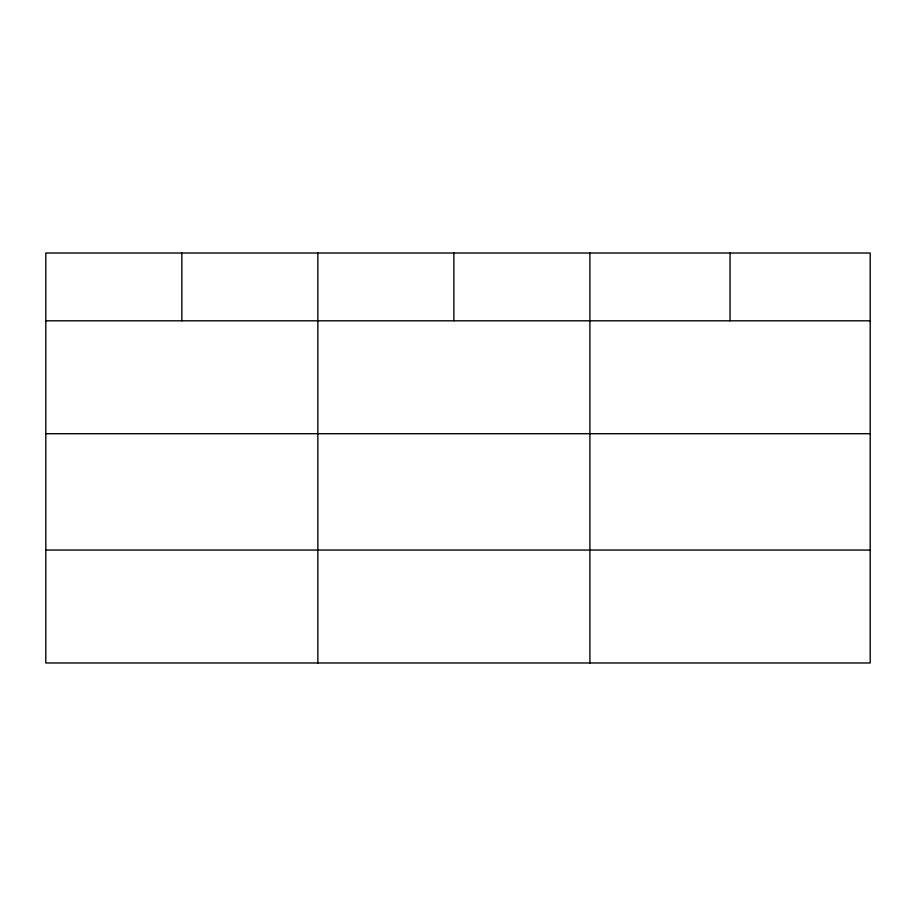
<?xml version="1.0" encoding="UTF-8"?>
<svg xmlns="http://www.w3.org/2000/svg" width="916" height="916" viewBox="0 0 916 916"><rect width="100%" height="100%" fill="white"/><g stroke="black" fill="none" stroke-linecap="round" stroke-linejoin="round"><path stroke-width="1.37" d="M870.2 433.715L870.2 253.022L45.8 253.022L45.8 662.978L870.2 662.978L870.2 433.715L45.8 433.715M45.8 320.806L870.2 320.806M45.8 550.058L870.2 550.058M730.052 253.022L730.052 320.806M589.904 253.022L589.904 662.978M453.878 253.022L453.878 320.806M317.852 253.022L317.852 662.978M181.826 253.022L181.826 320.806"/></g></svg>
